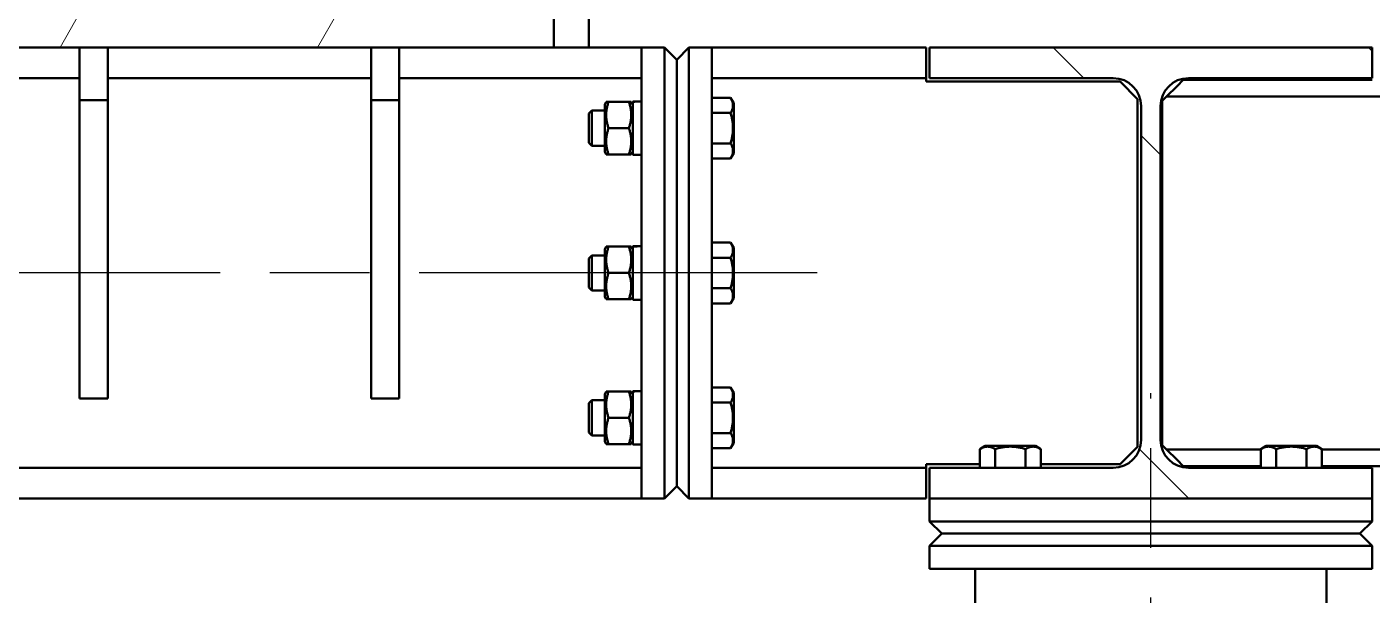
# Model space of a CAD drawing. Header units: millimetres. Extents: x 0 to 25230, y 0 to 17820.
# Drawn here: x 23426 to 24001, y 6076 to 6318 of the extents above; entities that cross this region are included whole.
import ezdxf

# ---------------------------------------------------------------- set-up
doc = ezdxf.new("R2010")
doc.units = ezdxf.units.MM
doc.header["$LTSCALE"] = 30
doc.linetypes.add('CHAIN', pattern=[0.7087, 0.4724, -0.0591, 0.1181, -0.0591])
for name, color, linetype, lineweight in [('Видимый контур (ГОСТ)', 7, 'Continuous', 50), ('Осевая линия (ГОСТ)', 7, 'Continuous', 25), ('Штриховка (ГОСТ)', 7, 'Continuous', 18)]:
    doc.layers.add(name, color=color, linetype=linetype, lineweight=lineweight)
pattern_1 = [(135.0002, (0, 0), (-67.35167, -67.35217), [])]

msp = doc.modelspace()

# ---------------------------------------------------------------- hatches: boundary and pattern name
at = {"layer": 'Штриховка (ГОСТ)'}
h = msp.add_hatch(dxfattribs=at)
h.set_pattern_fill('ANSI31', color=256, scale=762, angle=90.0002105, style=0)
h.set_pattern_definition(pattern_1)
h.paths.add_polyline_path([(23651.0445, 6309.5684), (23666.0445, 6309.5684), (23666.0445, 6572.0684), (23651.0445, 6572.0684), (23651.0445, 6324.5684)])
h = msp.add_hatch(dxfattribs=at)
h.set_pattern_fill('ANSI31', color=256, scale=762, angle=14.9999778, style=0)
h.set_pattern_definition([(60, (0, 0), (-82.4889, 47.62503), [])])
h.paths.add_polyline_path([(23388.5445, 6324.5684), (23388.5445, 6309.5684), (23651.0445, 6309.5684), (23651.0445, 6324.5684), (23625.5445, 6324.5684), (23573.0445, 6324.5684), (23483.0445, 6324.5684), (23430.5445, 6324.5684)])
h = msp.add_hatch(dxfattribs=at)
h.set_pattern_fill('ANSI31', color=256, scale=762, angle=90.0002105, style=0)
h.set_pattern_definition(pattern_1)
edge = h.paths.add_edge_path()
edge.add_line((24000.5445, 6116.8184), (24000.5445, 6129.9434))
edge.add_line((24000.5445, 6129.9434), (23922.1695, 6129.9434))
edge.add_ellipse((23922.1695, 6141.9434), major_axis=(-12, 0), ratio=1, start_angle=0, end_angle=90, ccw=False)
edge.add_line((23910.1695, 6141.9434), (23910.1695, 6284.4434))
edge.add_ellipse((23922.1695, 6284.4434), major_axis=(0, 12), ratio=1, start_angle=0, end_angle=90, ccw=False)
edge.add_line((23922.1695, 6296.4434), (24000.5445, 6296.4434))
edge.add_line((24000.5445, 6296.4434), (24000.5445, 6309.5684))
edge.add_line((24000.5445, 6309.5684), (23811.5445, 6309.5684))
edge.add_line((23811.5445, 6309.5684), (23811.5445, 6296.4434))
edge.add_line((23811.5445, 6296.4434), (23889.9195, 6296.4434))
edge.add_ellipse((23889.9195, 6284.4434), major_axis=(12, 0), ratio=1, start_angle=0, end_angle=90, ccw=False)
edge.add_line((23901.9195, 6284.4434), (23901.9195, 6141.9434))
edge.add_ellipse((23889.9195, 6141.9434), major_axis=(0, -12), ratio=1, start_angle=0, end_angle=90, ccw=False)
edge.add_line((23889.9195, 6129.9434), (23811.5445, 6129.9434))
edge.add_line((23811.5445, 6129.9434), (23811.5445, 6116.8184))
edge.add_line((23811.5445, 6116.8184), (24000.5445, 6116.8184))

# ---------------------------------------------------------------- linework, layer by layer
at = {"layer": 'Видимый контур (ГОСТ)'}
for p, q in [((23651.0445, 6572.0684), (23651.0445, 6309.5684)), ((23666.0445, 6309.5684), (23666.0445, 6572.0684)), ((23651.0445, 6309.5684), (23651.0445, 6324.5684)), ((23388.5445, 6309.5684), (23651.0445, 6309.5684)), ((23448.5445, 6287.0684), (23448.5445, 6309.5684)), ((23460.5445, 6287.0684), (23460.5445, 6309.5684)), ((23573.0445, 6287.0684), (23573.0445, 6309.5684)), ((23585.0445, 6287.0684), (23585.0445, 6309.5684)), ((23651.0445, 6309.5684), (23666.0445, 6309.5684)), ((23688.5445, 6309.5684), (23666.0445, 6309.5684)), ((23698.2945, 6309.5684), (23688.5445, 6309.5684)), ((23688.5445, 6116.8184), (23688.5445, 6309.5684)), ((23688.5445, 6296.4434), (23688.5445, 6309.5684)), ((23698.2945, 6309.5684), (23703.5445, 6304.3184)), ((23698.2945, 6309.5684), (23698.2945, 6116.8184)), ((23703.5445, 6304.3184), (23708.7945, 6309.5684)), ((23708.7945, 6116.8184), (23708.7945, 6309.5684)), ((23708.7945, 6309.5684), (23718.5445, 6309.5684)), ((23718.5445, 6309.5684), (23810.0445, 6309.5684)), ((23718.5445, 6309.5684), (23718.5445, 6296.4434)), ((23718.5445, 6309.5684), (23718.5445, 6116.8184)), ((23810.0445, 6296.4434), (23810.0445, 6309.5684)), ((24000.5445, 6309.5684), (23811.5445, 6309.5684)), ((23811.5445, 6309.5684), (23811.5445, 6296.4434)), ((24000.5445, 6296.4434), (24000.5445, 6309.5684)), ((23703.5445, 6122.0684), (23703.5445, 6304.3184)), ((23703.5445, 6304.3184), (23703.5445, 6122.0684)), ((23448.5445, 6296.4434), (19027.2945, 6296.4434)), ((23573.0445, 6296.4434), (23460.5445, 6296.4434)), ((23688.5445, 6296.4434), (23585.0445, 6296.4434)), ((23718.5445, 6296.4434), (23810.0445, 6296.4434)), ((23810.0445, 6294.9434), (23810.0445, 6296.4434)), ((23892.9195, 6294.9434), (23810.0445, 6294.9434)), ((23811.5445, 6296.4434), (23889.9195, 6296.4434)), ((23900.4195, 6287.4434), (23892.9195, 6294.9434)), ((23912.7945, 6288.5684), (23917.2945, 6293.0684)), ((23919.9195, 6295.6934), (23917.2945, 6293.0684)), ((23919.9195, 6295.6934), (24000.5445, 6295.6934)), ((23922.1695, 6296.4434), (24000.5445, 6296.4434)), ((23460.5445, 6287.0684), (23448.5445, 6287.0684)), ((23448.5445, 6159.5684), (23448.5445, 6287.0684)), ((23460.5445, 6159.5684), (23460.5445, 6287.0684)), ((23585.0445, 6287.0684), (23573.0445, 6287.0684)), ((23573.0445, 6159.5684), (23573.0445, 6287.0684)), ((23585.0445, 6159.5684), (23585.0445, 6287.0684)), ((23672.7945, 6285.1934), (23673.444, 6286.3184)), ((23672.7945, 6285.1934), (23672.7945, 6264.9434)), ((23673.444, 6286.3184), (23674.4488, 6286.3184)), ((23674.4488, 6286.3184), (23683.1402, 6286.3184)), ((23683.1402, 6286.3184), (23684.145, 6286.3184)), ((23684.7945, 6285.1934), (23684.145, 6286.3184)), ((23684.7945, 6286.4894), (23684.7945, 6286.5059)), ((23686.4839, 6286.5059), (23684.7945, 6286.5059)), ((23684.7945, 6286.3087), (23684.7945, 6286.4894)), ((23684.7945, 6263.6309), (23684.7945, 6286.3087)), ((23726.5899, 6288.0588), (23718.5445, 6288.0588)), ((23727.9195, 6285.7559), (23726.5899, 6288.0588)), ((23727.9195, 6285.7559), (23727.9195, 6264.3809)), ((23900.4195, 6287.4434), (23900.4195, 6284.4434)), ((23912.7945, 6288.5684), (23910.9195, 6286.6934)), ((23910.9195, 6281.0684), (23910.9195, 6286.6934)), ((23912.7945, 6288.5684), (24562.5945, 6288.5684)), ((23666.0445, 6281.3184), (23667.2945, 6282.5684)), ((23666.0445, 6268.8184), (23666.0445, 6281.3184)), ((23667.2945, 6282.5684), (23667.2945, 6267.5684)), ((23672.7945, 6282.5684), (23667.2945, 6282.5684)), ((23726.5899, 6281.5636), (23718.5445, 6281.5636)), ((23900.4195, 6284.4434), (23900.4195, 6141.9434)), ((23901.9195, 6284.4434), (23901.9195, 6141.9434)), ((23910.1695, 6141.9434), (23910.1695, 6284.4434)), ((23910.9195, 6145.3184), (23910.9195, 6281.0684)), ((23674.4488, 6275.0684), (23683.1402, 6275.0684)), ((23666.0445, 6268.8184), (23667.2945, 6267.5684)), ((23726.5899, 6268.5733), (23718.5445, 6268.5733)), ((23672.7945, 6267.5684), (23667.2945, 6267.5684)), ((23672.7945, 6264.9434), (23673.444, 6263.8184)), ((23674.4488, 6263.8184), (23673.444, 6263.8184)), ((23674.4488, 6263.8184), (23683.1402, 6263.8184)), ((23684.145, 6263.8184), (23683.1402, 6263.8184)), ((23684.7945, 6264.9434), (23684.145, 6263.8184)), ((23688.5445, 6263.6309), (23684.7945, 6263.6309)), ((23726.5899, 6262.0781), (23718.5445, 6262.0781)), ((23727.9195, 6264.3809), (23726.5899, 6262.0781)), ((23672.7945, 6223.3184), (23673.444, 6224.4434)), ((23672.7945, 6223.3184), (23672.7945, 6203.0684)), ((23673.444, 6224.4434), (23674.4488, 6224.4434)), ((23674.4488, 6224.4434), (23683.1402, 6224.4434)), ((23683.1402, 6224.4434), (23684.145, 6224.4434)), ((23684.7945, 6223.3184), (23684.145, 6224.4434)), ((23684.7945, 6224.6144), (23684.7945, 6224.6309)), ((23686.4839, 6224.6309), (23684.7945, 6224.6309)), ((23684.7945, 6224.4337), (23684.7945, 6224.6144)), ((23684.7945, 6201.7559), (23684.7945, 6224.4337)), ((23726.5899, 6226.1838), (23718.5445, 6226.1838)), ((23727.9195, 6223.8809), (23726.5899, 6226.1838)), ((23727.9195, 6223.8809), (23727.9195, 6202.5059)), ((23666.0445, 6219.4434), (23667.2945, 6220.6934)), ((23666.0445, 6206.9434), (23666.0445, 6219.4434)), ((23667.2945, 6220.6934), (23667.2945, 6205.6934)), ((23672.7945, 6220.6934), (23667.2945, 6220.6934)), ((23726.5899, 6219.6886), (23718.5445, 6219.6886)), ((23674.4488, 6213.1934), (23683.1402, 6213.1934)), ((23666.0445, 6206.9434), (23667.2945, 6205.6934)), ((23672.7945, 6205.6934), (23667.2945, 6205.6934)), ((23726.5899, 6206.6983), (23718.5445, 6206.6983)), ((23672.7945, 6203.0684), (23673.444, 6201.9434)), ((23674.4488, 6201.9434), (23673.444, 6201.9434)), ((23674.4488, 6201.9434), (23683.1402, 6201.9434)), ((23684.145, 6201.9434), (23683.1402, 6201.9434)), ((23684.7945, 6203.0684), (23684.145, 6201.9434)), ((23688.5445, 6201.7559), (23684.7945, 6201.7559)), ((23726.5899, 6200.2031), (23718.5445, 6200.2031)), ((23727.9195, 6202.5059), (23726.5899, 6200.2031)), ((23460.5445, 6159.5684), (23448.5445, 6159.5684)), ((23585.0445, 6159.5684), (23573.0445, 6159.5684)), ((23666.0445, 6157.5684), (23667.2945, 6158.8184)), ((23667.2945, 6158.8184), (23667.2945, 6143.8184)), ((23672.7945, 6158.8184), (23667.2945, 6158.8184)), ((23672.7945, 6161.4434), (23673.444, 6162.5684)), ((23672.7945, 6161.4434), (23672.7945, 6141.1934)), ((23673.444, 6162.5684), (23674.4488, 6162.5684)), ((23674.4488, 6162.5684), (23683.1402, 6162.5684)), ((23683.1402, 6162.5684), (23684.145, 6162.5684)), ((23684.7945, 6161.4434), (23684.145, 6162.5684)), ((23684.7945, 6162.7394), (23684.7945, 6162.7559)), ((23686.4839, 6162.7559), (23684.7945, 6162.7559)), ((23684.7945, 6162.5587), (23684.7945, 6162.7394)), ((23684.7945, 6139.8809), (23684.7945, 6162.5587)), ((23726.5899, 6164.3088), (23718.5445, 6164.3088)), ((23727.9195, 6162.0059), (23726.5899, 6164.3088)), ((23727.9195, 6162.0059), (23727.9195, 6140.6309)), ((23666.0445, 6145.0684), (23666.0445, 6157.5684)), ((23726.5899, 6157.8136), (23718.5445, 6157.8136)), ((23674.4488, 6151.3184), (23683.1402, 6151.3184)), ((23666.0445, 6145.0684), (23667.2945, 6143.8184)), ((23672.7945, 6143.8184), (23667.2945, 6143.8184)), ((23726.5899, 6144.8233), (23718.5445, 6144.8233)), ((23900.4195, 6141.9434), (23900.4195, 6138.9434)), ((23910.9195, 6139.6934), (23910.9195, 6145.3184)), ((23672.7945, 6141.1934), (23673.444, 6140.0684)), ((23674.4488, 6140.0684), (23673.444, 6140.0684)), ((23674.4488, 6140.0684), (23683.1402, 6140.0684)), ((23684.145, 6140.0684), (23683.1402, 6140.0684)), ((23684.7945, 6141.1934), (23684.145, 6140.0684)), ((23688.5445, 6139.8809), (23684.7945, 6139.8809)), ((23726.5899, 6138.3281), (23718.5445, 6138.3281)), ((23727.9195, 6140.6309), (23726.5899, 6138.3281)), ((23835.357, 6139.3184), (23833.0541, 6137.9889)), ((23833.0541, 6137.9889), (23833.0541, 6129.9434)), ((23835.357, 6139.3184), (23856.732, 6139.3184)), ((23839.5493, 6137.9889), (23839.5493, 6129.9434)), ((23852.5397, 6137.9889), (23852.5397, 6129.9434)), ((23856.732, 6139.3184), (23859.0349, 6137.9889)), ((23859.0349, 6137.9889), (23859.0349, 6129.9434)), ((23892.9195, 6131.4434), (23900.4195, 6138.9434)), ((23910.9195, 6139.6934), (23912.7945, 6137.8184)), ((23912.7945, 6137.8184), (23953.0541, 6137.8184)), ((23917.2945, 6133.3184), (23912.7945, 6137.8184)), ((23955.357, 6139.3184), (23953.0541, 6137.9889)), ((23953.0541, 6137.9889), (23953.0541, 6129.9434)), ((23955.357, 6139.3184), (23976.732, 6139.3184)), ((23959.5493, 6137.9889), (23959.5493, 6129.9434)), ((23972.5397, 6137.9889), (23972.5397, 6129.9434)), ((23976.732, 6139.3184), (23979.0349, 6137.9889)), ((23979.0349, 6137.9889), (23979.0349, 6129.9434)), ((23979.0349, 6137.8184), (24562.5945, 6137.8184)), ((23688.5445, 6129.9434), (18798.5445, 6129.9434)), ((23688.5445, 6116.8184), (23688.5445, 6129.9434)), ((23718.5445, 6129.9434), (23810.0445, 6129.9434)), ((23718.5445, 6129.9434), (23718.5445, 6116.8184)), ((23810.0445, 6129.9434), (23810.0445, 6131.4434)), ((23810.0445, 6131.4434), (23833.0541, 6131.4434)), ((23810.0445, 6116.8184), (23810.0445, 6129.9434)), ((23889.9195, 6129.9434), (23811.5445, 6129.9434)), ((23811.5445, 6129.9434), (23811.5445, 6116.8184)), ((23859.0349, 6131.4434), (23892.9195, 6131.4434)), ((23917.2945, 6133.3184), (23919.9195, 6130.6934)), ((23919.9195, 6130.6934), (23953.0541, 6130.6934)), ((24000.5445, 6129.9434), (23922.1695, 6129.9434)), ((23979.0349, 6130.6934), (24559.6695, 6130.6934)), ((24000.5445, 6116.8184), (24000.5445, 6129.9434)), ((23703.5445, 6122.0684), (23698.2945, 6116.8184)), ((23708.7945, 6116.8184), (23703.5445, 6122.0684)), ((23688.5445, 6116.8184), (18798.5445, 6116.8184)), ((23698.2945, 6116.8184), (23688.5445, 6116.8184)), ((23708.7945, 6116.8184), (23718.5445, 6116.8184)), ((23718.5445, 6116.8184), (23810.0445, 6116.8184)), ((23811.5445, 6116.8184), (24000.5445, 6116.8184)), ((23811.5445, 6116.8184), (23811.5445, 6107.0684)), ((24000.5445, 6116.8184), (24000.5445, 6107.0684)), ((24000.5445, 6107.0684), (23811.5445, 6107.0684)), ((23816.7945, 6101.8184), (23811.5445, 6107.0684)), ((23995.2945, 6101.8184), (24000.5445, 6107.0684)), ((23816.7945, 6101.8184), (23811.5445, 6096.5684)), ((23995.2945, 6101.8184), (23816.7945, 6101.8184)), ((23816.7945, 6101.8184), (23995.2945, 6101.8184)), ((23995.2945, 6101.8184), (24000.5445, 6096.5684)), ((23811.5445, 6096.5684), (24000.5445, 6096.5684)), ((23811.5445, 6086.8184), (23811.5445, 6096.5684)), ((24000.5445, 6086.8184), (24000.5445, 6096.5684)), ((23811.5445, 6086.8184), (24000.5445, 6086.8184)), ((23831.0445, 5669.8184), (23831.0445, 6086.8184)), ((23981.0445, 5669.8184), (23981.0445, 6086.8184))]:
    msp.add_line(p, q, dxfattribs=at)
for centre, start, end in [((23889.9195, 6284.4434), 0, 90), ((23922.1695, 6284.4434), 90, 180), ((23889.9195, 6141.9434), 270, 0), ((23922.1695, 6141.9434), 180, 270)]:
    msp.add_arc(centre, 12, start, end, dxfattribs=at)
for centre, start_param, end_param in [((23686.4839, 6275.0684), 1.50517547, 1.62458299), ((23690.6051, 6275.0684), 1.63641718, 1.75677485), ((23686.4839, 6213.1934), 1.50517547, 1.62458299), ((23690.6051, 6213.1934), 1.63641718, 1.75677485), ((23686.4839, 6151.3184), 1.50517547, 1.62458299), ((23690.6051, 6151.3184), 1.63641718, 1.75677485)]:
    msp.add_ellipse(centre, major_axis=(31.4243, 0), ratio=0.36397023, start_param=start_param, end_param=end_param, dxfattribs=at)
for points, weights in [([(23674.4488, 6286.3184), (23672.5738, 6280.6934), (23674.4488, 6275.0684)], [1, 1.15470053838, 1]), ([(23683.1402, 6275.0684), (23685.0152, 6280.6934), (23683.1402, 6286.3184)], [1, 1.15470053838, 1]), ([(23726.5899, 6288.0588), (23728.4649, 6284.8112), (23726.5899, 6281.5636)], [1.16025403784, 1.33974596216, 1.16025403784]), ([(23726.5899, 6281.5636), (23728.4649, 6275.0684), (23726.5899, 6268.5733)], [1.16025403784, 1.33974596216, 1.16025403784]), ([(23674.4488, 6275.0684), (23672.5738, 6269.4434), (23674.4488, 6263.8184)], [1, 1.15470053838, 1]), ([(23683.1402, 6263.8184), (23685.0152, 6269.4434), (23683.1402, 6275.0684)], [1, 1.15470053838, 1]), ([(23726.5899, 6268.5733), (23728.4649, 6265.3257), (23726.5899, 6262.0781)], [1.16025403784, 1.33974596216, 1.16025403784]), ([(23674.4488, 6224.4434), (23672.5738, 6218.8184), (23674.4488, 6213.1934)], [1, 1.15470053838, 1]), ([(23683.1402, 6213.1934), (23685.0152, 6218.8184), (23683.1402, 6224.4434)], [1, 1.15470053838, 1]), ([(23726.5899, 6226.1838), (23728.4649, 6222.9362), (23726.5899, 6219.6886)], [1.16025403784, 1.33974596216, 1.16025403784]), ([(23726.5899, 6219.6886), (23728.4649, 6213.1934), (23726.5899, 6206.6983)], [1.16025403784, 1.33974596216, 1.16025403784]), ([(23674.4488, 6213.1934), (23672.5738, 6207.5684), (23674.4488, 6201.9434)], [1, 1.15470053838, 1]), ([(23683.1402, 6201.9434), (23685.0152, 6207.5684), (23683.1402, 6213.1934)], [1, 1.15470053838, 1]), ([(23726.5899, 6206.6983), (23728.4649, 6203.4507), (23726.5899, 6200.2031)], [1.16025403784, 1.33974596216, 1.16025403784]), ([(23674.4488, 6162.5684), (23672.5738, 6156.9434), (23674.4488, 6151.3184)], [1, 1.15470053838, 1]), ([(23683.1402, 6151.3184), (23685.0152, 6156.9434), (23683.1402, 6162.5684)], [1, 1.15470053838, 1]), ([(23726.5899, 6164.3088), (23728.4649, 6161.0612), (23726.5899, 6157.8136)], [1.16025403784, 1.33974596216, 1.16025403784]), ([(23726.5899, 6157.8136), (23728.4649, 6151.3184), (23726.5899, 6144.8233)], [1.16025403784, 1.33974596216, 1.16025403784]), ([(23674.4488, 6151.3184), (23672.5738, 6145.6934), (23674.4488, 6140.0684)], [1, 1.15470053838, 1]), ([(23683.1402, 6140.0684), (23685.0152, 6145.6934), (23683.1402, 6151.3184)], [1, 1.15470053838, 1]), ([(23726.5899, 6144.8233), (23728.4649, 6141.5757), (23726.5899, 6138.3281)], [1.16025403784, 1.33974596216, 1.16025403784]), ([(23833.0541, 6137.9889), (23836.3017, 6139.8639), (23839.5493, 6137.9889)], [1.16025403784, 1.33974596216, 1.16025403784]), ([(23839.5493, 6137.9889), (23846.0445, 6139.8639), (23852.5397, 6137.9889)], [1.16025403784, 1.33974596216, 1.16025403784]), ([(23852.5397, 6137.9889), (23855.7873, 6139.8639), (23859.0349, 6137.9889)], [1.16025403784, 1.33974596216, 1.16025403784]), ([(23953.0541, 6137.9889), (23956.3017, 6139.8639), (23959.5493, 6137.9889)], [1.16025403784, 1.33974596216, 1.16025403784]), ([(23959.5493, 6137.9889), (23966.0445, 6139.8639), (23972.5397, 6137.9889)], [1.16025403784, 1.33974596216, 1.16025403784]), ([(23972.5397, 6137.9889), (23975.7873, 6139.8639), (23979.0349, 6137.9889)], [1.16025403784, 1.33974596216, 1.16025403784])]:
    msp.add_rational_spline(points, weights, degree=2, dxfattribs=at)
at = {"layer": 'Осевая линия (ГОСТ)', "linetype": 'CHAIN', "ltscale": 11.993792}
for p, q in [((23763.5445, 6213.1934), (18723.5445, 6213.1934)), ((23906.0445, 3099.5684), (23906.0445, 6161.8184))]:
    msp.add_line(p, q, dxfattribs=at)

doc.saveas('drawing.dxf')
